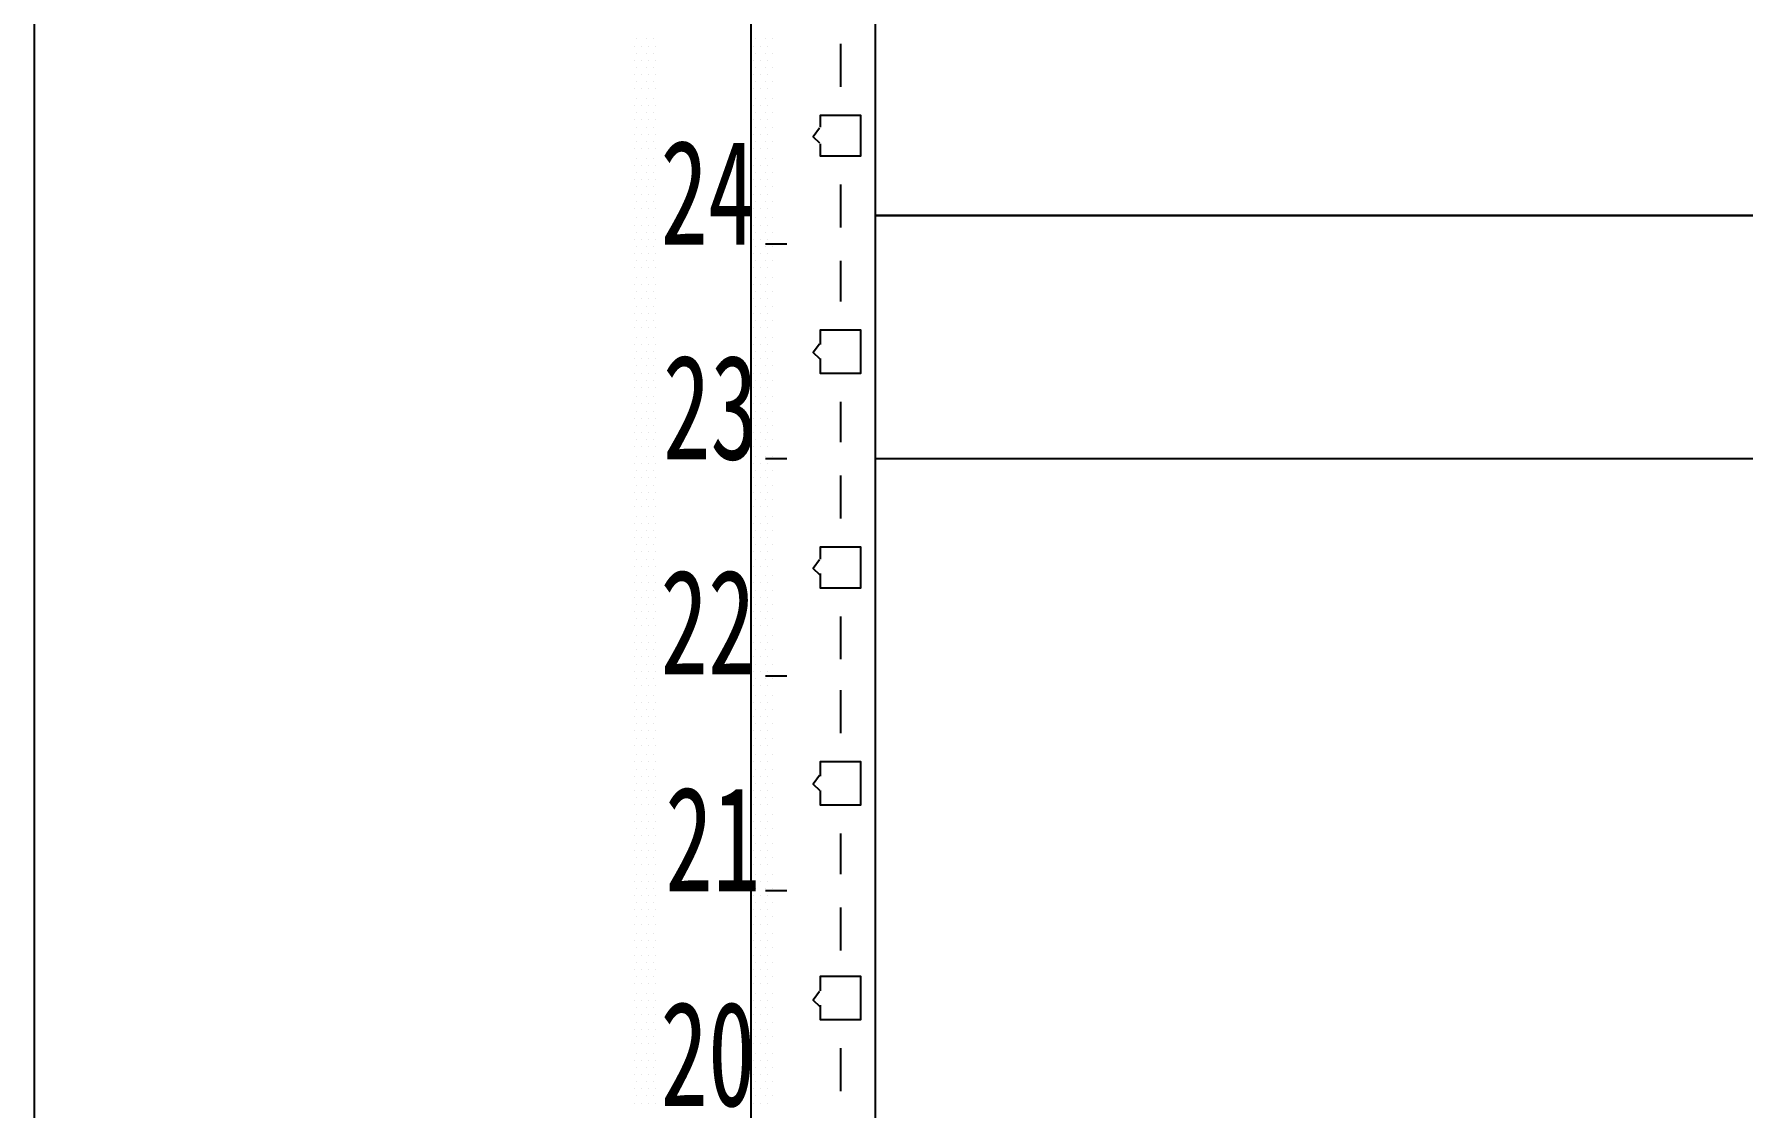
# Model space of a CAD drawing. Header units: metres. Extents: x 17 to 1264, y 17 to 859.
# Drawn here: x 87.8 to 190.9, y 391 to 455.8 of the extents above; entities that cross this region are included whole.
import ezdxf

# ---------------------------------------------------------------- set-up
doc = ezdxf.new("R2010")
doc.units = ezdxf.units.M
for name, color, linetype in [('LINES', 7, 'Continuous'), ('POLYLINES', 4, 'Continuous'), ('RECTS', 7, 'Continuous'), ('TEXTS', 3, 'Continuous')]:
    doc.layers.add(name, color=color, linetype=linetype)

msp = doc.modelspace()

# ---------------------------------------------------------------- linework, layer by layer
at = {"layer": 'LINES'}
for p, q in [((87.76, 830.45), (87.76, 45.22)), ((123.98, 455.04), (123.98, 455.04)), ((124.12, 455.47), (124.12, 455.47)), ((124.41, 455.04), (124.41, 455.04)), ((124.7, 455.47), (124.7, 455.47)), ((124.84, 455.04), (124.84, 455.04)), ((125.13, 455.47), (125.13, 455.47)), ((125.27, 455.04), (125.27, 455.04)), ((131.18, 455.04), (131.18, 455.04)), ((131.32, 455.47), (131.32, 455.47)), ((131.61, 455.04), (131.61, 455.04)), ((131.9, 455.47), (131.9, 455.47)), ((132.04, 455.04), (132.04, 455.04)), ((132.33, 455.47), (132.33, 455.47)), ((136.43, 455.18), (136.43, 452.59)), ((123.98, 454.18), (123.98, 454.18)), ((124.12, 454.61), (124.12, 454.61)), ((124.41, 454.18), (124.41, 454.18)), ((124.7, 454.61), (124.7, 454.61)), ((124.84, 454.18), (124.84, 454.18)), ((125.13, 454.61), (125.13, 454.61)), ((125.27, 454.18), (125.27, 454.18)), ((131.18, 454.18), (131.18, 454.18)), ((131.32, 454.61), (131.32, 454.61)), ((131.61, 454.18), (131.61, 454.18)), ((131.9, 454.61), (131.9, 454.61)), ((132.04, 454.18), (132.04, 454.18)), ((132.33, 454.61), (132.33, 454.61)), ((123.98, 453.31), (123.98, 453.31)), ((124.12, 453.74), (124.12, 453.74)), ((124.12, 452.88), (124.12, 452.88)), ((124.41, 453.31), (124.41, 453.31)), ((124.7, 453.74), (124.7, 453.74)), ((124.7, 452.88), (124.7, 452.88)), ((124.84, 453.31), (124.84, 453.31)), ((125.13, 453.74), (125.13, 453.74)), ((125.13, 452.88), (125.13, 452.88)), ((125.27, 453.31), (125.27, 453.31)), ((131.18, 453.31), (131.18, 453.31)), ((131.32, 453.74), (131.32, 453.74)), ((131.32, 452.88), (131.32, 452.88)), ((131.61, 453.31), (131.61, 453.31)), ((131.9, 453.74), (131.9, 453.74)), ((131.9, 452.88), (131.9, 452.88)), ((132.04, 453.31), (132.04, 453.31)), ((132.33, 453.74), (132.33, 453.74)), ((132.33, 452.88), (132.33, 452.88)), ((123.98, 452.45), (123.98, 452.45)), ((124.12, 451.87), (124.12, 451.87)), ((124.41, 452.45), (124.41, 452.45)), ((124.7, 451.87), (124.7, 451.87)), ((124.84, 452.45), (124.84, 452.45)), ((125.13, 451.87), (125.13, 451.87)), ((125.27, 452.45), (125.27, 452.45)), ((131.18, 452.45), (131.18, 452.45)), ((131.32, 451.87), (131.32, 451.87)), ((131.61, 452.45), (131.61, 452.45)), ((131.9, 451.87), (131.9, 451.87)), ((132.04, 452.45), (132.04, 452.45)), ((132.33, 451.87), (132.33, 451.87)), ((123.98, 451.44), (123.98, 451.44)), ((124.12, 451.01), (124.12, 451.01)), ((124.41, 451.44), (124.41, 451.44)), ((124.7, 451.01), (124.7, 451.01)), ((124.84, 451.44), (124.84, 451.44)), ((125.13, 451.01), (125.13, 451.01)), ((125.27, 451.44), (125.27, 451.44)), ((131.18, 451.44), (131.18, 451.44)), ((131.32, 451.01), (131.32, 451.01)), ((131.61, 451.44), (131.61, 451.44)), ((131.9, 451.01), (131.9, 451.01)), ((132.04, 451.44), (132.04, 451.44)), ((132.33, 451.01), (132.33, 451.01)), ((123.98, 450.58), (123.98, 450.58)), ((123.98, 449.71), (123.98, 449.71)), ((124.12, 450.14), (124.12, 450.14)), ((124.41, 450.58), (124.41, 450.58)), ((124.41, 449.71), (124.41, 449.71)), ((124.7, 450.14), (124.7, 450.14)), ((124.84, 450.58), (124.84, 450.58)), ((124.84, 449.71), (124.84, 449.71)), ((125.13, 450.14), (125.13, 450.14)), ((125.27, 450.58), (125.27, 450.58)), ((125.27, 449.71), (125.27, 449.71)), ((131.18, 450.58), (131.18, 450.58)), ((131.18, 449.71), (131.18, 449.71)), ((131.32, 450.14), (131.32, 450.14)), ((131.61, 450.58), (131.61, 450.58)), ((131.61, 449.71), (131.61, 449.71)), ((131.9, 450.14), (131.9, 450.14)), ((132.04, 450.58), (132.04, 450.58)), ((132.04, 449.71), (132.04, 449.71)), ((132.33, 450.14), (132.33, 450.14)), ((123.98, 448.85), (123.98, 448.85)), ((124.12, 449.28), (124.12, 449.28)), ((124.41, 448.85), (124.41, 448.85)), ((124.7, 449.28), (124.7, 449.28)), ((124.84, 448.85), (124.84, 448.85)), ((125.13, 449.28), (125.13, 449.28)), ((125.27, 448.85), (125.27, 448.85)), ((131.18, 448.85), (131.18, 448.85)), ((131.32, 449.28), (131.32, 449.28)), ((131.61, 448.85), (131.61, 448.85)), ((131.9, 449.28), (131.9, 449.28)), ((132.04, 448.85), (132.04, 448.85)), ((132.33, 449.28), (132.33, 449.28)), ((123.98, 447.84), (123.98, 447.84)), ((124.12, 448.27), (124.12, 448.27)), ((124.41, 447.84), (124.41, 447.84)), ((124.7, 448.27), (124.7, 448.27)), ((124.84, 447.84), (124.84, 447.84)), ((125.13, 448.27), (125.13, 448.27)), ((125.27, 447.84), (125.27, 447.84)), ((131.18, 447.84), (131.18, 447.84)), ((131.32, 448.27), (131.32, 448.27)), ((131.61, 447.84), (131.61, 447.84)), ((131.9, 448.27), (131.9, 448.27)), ((132.04, 447.84), (132.04, 447.84)), ((132.33, 448.27), (132.33, 448.27)), ((123.98, 446.98), (123.98, 446.98)), ((124.12, 447.41), (124.12, 447.41)), ((124.41, 446.98), (124.41, 446.98)), ((124.7, 447.41), (124.7, 447.41)), ((124.84, 446.98), (124.84, 446.98)), ((125.13, 447.41), (125.13, 447.41)), ((125.27, 446.98), (125.27, 446.98)), ((131.18, 446.98), (131.18, 446.98)), ((131.32, 447.41), (131.32, 447.41)), ((131.61, 446.98), (131.61, 446.98)), ((131.9, 447.41), (131.9, 447.41)), ((132.04, 446.98), (132.04, 446.98)), ((132.33, 447.41), (132.33, 447.41)), ((136.43, 446.69), (136.43, 444.1)), ((123.98, 446.11), (123.98, 446.11)), ((124.12, 446.54), (124.12, 446.54)), ((124.12, 445.68), (124.12, 445.68)), ((124.41, 446.11), (124.41, 446.11)), ((124.7, 446.54), (124.7, 446.54)), ((124.7, 445.68), (124.7, 445.68)), ((124.84, 446.11), (124.84, 446.11)), ((125.13, 446.54), (125.13, 446.54)), ((125.13, 445.68), (125.13, 445.68)), ((125.27, 446.11), (125.27, 446.11)), ((131.18, 446.11), (131.18, 446.11)), ((131.32, 446.54), (131.32, 446.54)), ((131.32, 445.68), (131.32, 445.68)), ((131.61, 446.11), (131.61, 446.11)), ((131.9, 446.54), (131.9, 446.54)), ((131.9, 445.68), (131.9, 445.68)), ((132.04, 446.11), (132.04, 446.11)), ((132.33, 446.54), (132.33, 446.54)), ((132.33, 445.68), (132.33, 445.68)), ((123.98, 445.25), (123.98, 445.25)), ((124.12, 444.67), (124.12, 444.67)), ((124.41, 445.25), (124.41, 445.25)), ((124.7, 444.67), (124.7, 444.67)), ((124.84, 445.25), (124.84, 445.25)), ((125.13, 444.67), (125.13, 444.67)), ((125.27, 445.25), (125.27, 445.25)), ((131.18, 445.25), (131.18, 445.25)), ((131.32, 444.67), (131.32, 444.67)), ((131.61, 445.25), (131.61, 445.25)), ((131.9, 444.67), (131.9, 444.67)), ((132.04, 445.25), (132.04, 445.25)), ((132.33, 444.67), (132.33, 444.67)), ((123.98, 444.24), (123.98, 444.24)), ((124.12, 443.81), (124.12, 443.81)), ((124.41, 444.24), (124.41, 444.24)), ((124.7, 443.81), (124.7, 443.81)), ((124.84, 444.24), (124.84, 444.24)), ((125.13, 443.81), (125.13, 443.81)), ((125.27, 444.24), (125.27, 444.24)), ((131.18, 444.24), (131.18, 444.24)), ((131.32, 443.81), (131.32, 443.81)), ((131.61, 444.24), (131.61, 444.24)), ((131.9, 443.81), (131.9, 443.81)), ((132.04, 444.24), (132.04, 444.24)), ((132.33, 443.81), (132.33, 443.81)), ((123.98, 443.38), (123.98, 443.38)), ((123.98, 442.51), (123.98, 442.51)), ((124.12, 442.94), (124.12, 442.94)), ((124.41, 443.38), (124.41, 443.38)), ((124.41, 442.51), (124.41, 442.51)), ((124.7, 442.94), (124.7, 442.94)), ((124.84, 443.38), (124.84, 443.38)), ((124.84, 442.51), (124.84, 442.51)), ((125.13, 442.94), (125.13, 442.94)), ((125.27, 443.38), (125.27, 443.38)), ((125.27, 442.51), (125.27, 442.51)), ((131.18, 443.38), (131.18, 443.38)), ((131.18, 442.51), (131.18, 442.51)), ((131.32, 442.94), (131.32, 442.94)), ((131.61, 443.38), (131.61, 443.38)), ((131.61, 442.51), (131.61, 442.51)), ((133.19, 443.09), (131.9, 443.09)), ((131.9, 442.94), (131.9, 442.94)), ((132.04, 443.38), (132.04, 443.38)), ((132.04, 442.51), (132.04, 442.51)), ((132.33, 442.94), (132.33, 442.94)), ((123.98, 441.65), (123.98, 441.65)), ((124.12, 442.08), (124.12, 442.08)), ((124.41, 441.65), (124.41, 441.65)), ((124.7, 442.08), (124.7, 442.08)), ((124.84, 441.65), (124.84, 441.65)), ((125.13, 442.08), (125.13, 442.08)), ((125.27, 441.65), (125.27, 441.65)), ((131.18, 441.65), (131.18, 441.65)), ((131.32, 442.08), (131.32, 442.08)), ((131.61, 441.65), (131.61, 441.65)), ((131.9, 442.08), (131.9, 442.08)), ((132.04, 441.65), (132.04, 441.65)), ((132.33, 442.08), (132.33, 442.08)), ((136.43, 442.08), (136.43, 439.63)), ((123.98, 440.64), (123.98, 440.64)), ((124.12, 441.07), (124.12, 441.07)), ((124.41, 440.64), (124.41, 440.64)), ((124.7, 441.07), (124.7, 441.07)), ((124.84, 440.64), (124.84, 440.64)), ((125.13, 441.07), (125.13, 441.07)), ((125.27, 440.64), (125.27, 440.64)), ((131.18, 440.64), (131.18, 440.64)), ((131.32, 441.07), (131.32, 441.07)), ((131.61, 440.64), (131.61, 440.64)), ((131.9, 441.07), (131.9, 441.07)), ((132.04, 440.64), (132.04, 440.64)), ((132.33, 441.07), (132.33, 441.07)), ((123.98, 439.78), (123.98, 439.78)), ((124.12, 440.21), (124.12, 440.21)), ((124.41, 439.78), (124.41, 439.78)), ((124.7, 440.21), (124.7, 440.21)), ((124.84, 439.78), (124.84, 439.78)), ((125.13, 440.21), (125.13, 440.21)), ((125.27, 439.78), (125.27, 439.78)), ((131.18, 439.78), (131.18, 439.78)), ((131.32, 440.21), (131.32, 440.21)), ((131.61, 439.78), (131.61, 439.78)), ((131.9, 440.21), (131.9, 440.21)), ((132.04, 439.78), (132.04, 439.78)), ((132.33, 440.21), (132.33, 440.21)), ((123.98, 438.91), (123.98, 438.91)), ((124.12, 439.34), (124.12, 439.34)), ((124.12, 438.48), (124.12, 438.48)), ((124.41, 438.91), (124.41, 438.91)), ((124.7, 439.34), (124.7, 439.34)), ((124.7, 438.48), (124.7, 438.48)), ((124.84, 438.91), (124.84, 438.91)), ((125.13, 439.34), (125.13, 439.34)), ((125.13, 438.48), (125.13, 438.48)), ((125.27, 438.91), (125.27, 438.91)), ((131.18, 438.91), (131.18, 438.91)), ((131.32, 439.34), (131.32, 439.34)), ((131.32, 438.48), (131.32, 438.48)), ((131.61, 438.91), (131.61, 438.91)), ((131.9, 439.34), (131.9, 439.34)), ((131.9, 438.48), (131.9, 438.48)), ((132.04, 438.91), (132.04, 438.91)), ((132.33, 439.34), (132.33, 439.34)), ((132.33, 438.48), (132.33, 438.48)), ((123.98, 438.05), (123.98, 438.05)), ((124.12, 437.47), (124.12, 437.47)), ((124.41, 438.05), (124.41, 438.05)), ((124.7, 437.47), (124.7, 437.47)), ((124.84, 438.05), (124.84, 438.05)), ((125.13, 437.47), (125.13, 437.47)), ((125.27, 438.05), (125.27, 438.05)), ((131.18, 438.05), (131.18, 438.05)), ((131.32, 437.47), (131.32, 437.47)), ((131.61, 438.05), (131.61, 438.05)), ((131.9, 437.47), (131.9, 437.47)), ((132.04, 438.05), (132.04, 438.05)), ((132.33, 437.47), (132.33, 437.47)), ((123.98, 437.04), (123.98, 437.04)), ((124.12, 436.61), (124.12, 436.61)), ((124.41, 437.04), (124.41, 437.04)), ((124.7, 436.61), (124.7, 436.61)), ((124.84, 437.04), (124.84, 437.04)), ((125.13, 436.61), (125.13, 436.61)), ((125.27, 437.04), (125.27, 437.04)), ((131.18, 437.04), (131.18, 437.04)), ((131.32, 436.61), (131.32, 436.61)), ((131.61, 437.04), (131.61, 437.04)), ((131.9, 436.61), (131.9, 436.61)), ((132.04, 437.04), (132.04, 437.04)), ((132.33, 436.61), (132.33, 436.61)), ((123.98, 436.18), (123.98, 436.18)), ((123.98, 435.31), (123.98, 435.31)), ((124.12, 435.74), (124.12, 435.74)), ((124.41, 436.18), (124.41, 436.18)), ((124.41, 435.31), (124.41, 435.31)), ((124.7, 435.74), (124.7, 435.74)), ((124.84, 436.18), (124.84, 436.18)), ((124.84, 435.31), (124.84, 435.31)), ((125.13, 435.74), (125.13, 435.74)), ((125.27, 436.18), (125.27, 436.18)), ((125.27, 435.31), (125.27, 435.31)), ((131.18, 436.18), (131.18, 436.18)), ((131.18, 435.31), (131.18, 435.31)), ((131.32, 435.74), (131.32, 435.74)), ((131.61, 436.18), (131.61, 436.18)), ((131.61, 435.31), (131.61, 435.31)), ((131.9, 435.74), (131.9, 435.74)), ((132.04, 436.18), (132.04, 436.18)), ((132.04, 435.31), (132.04, 435.31)), ((132.33, 435.74), (132.33, 435.74)), ((123.98, 434.45), (123.98, 434.45)), ((124.12, 434.88), (124.12, 434.88)), ((124.41, 434.45), (124.41, 434.45)), ((124.7, 434.88), (124.7, 434.88)), ((124.84, 434.45), (124.84, 434.45)), ((125.13, 434.88), (125.13, 434.88)), ((125.27, 434.45), (125.27, 434.45)), ((131.18, 434.45), (131.18, 434.45)), ((131.32, 434.88), (131.32, 434.88)), ((131.61, 434.45), (131.61, 434.45)), ((131.9, 434.88), (131.9, 434.88)), ((132.04, 434.45), (132.04, 434.45)), ((132.33, 434.88), (132.33, 434.88)), ((123.98, 433.44), (123.98, 433.44)), ((124.12, 433.87), (124.12, 433.87)), ((124.41, 433.44), (124.41, 433.44)), ((124.7, 433.87), (124.7, 433.87)), ((124.84, 433.44), (124.84, 433.44)), ((125.13, 433.87), (125.13, 433.87)), ((125.27, 433.44), (125.27, 433.44)), ((131.18, 433.44), (131.18, 433.44)), ((131.32, 433.87), (131.32, 433.87)), ((131.61, 433.44), (131.61, 433.44)), ((131.9, 433.87), (131.9, 433.87)), ((132.04, 433.44), (132.04, 433.44)), ((132.33, 433.87), (132.33, 433.87)), ((136.43, 433.58), (136.43, 431.14)), ((123.98, 432.58), (123.98, 432.58)), ((124.12, 433.01), (124.12, 433.01)), ((124.41, 432.58), (124.41, 432.58)), ((124.7, 433.01), (124.7, 433.01)), ((124.84, 432.58), (124.84, 432.58)), ((125.13, 433.01), (125.13, 433.01)), ((125.27, 432.58), (125.27, 432.58)), ((131.18, 432.58), (131.18, 432.58)), ((131.32, 433.01), (131.32, 433.01)), ((131.61, 432.58), (131.61, 432.58)), ((131.9, 433.01), (131.9, 433.01)), ((132.04, 432.58), (132.04, 432.58)), ((132.33, 433.01), (132.33, 433.01)), ((123.98, 431.71), (123.98, 431.71)), ((124.12, 432.14), (124.12, 432.14)), ((124.12, 431.28), (124.12, 431.28)), ((124.41, 431.71), (124.41, 431.71)), ((124.7, 432.14), (124.7, 432.14)), ((124.7, 431.28), (124.7, 431.28)), ((124.84, 431.71), (124.84, 431.71)), ((125.13, 432.14), (125.13, 432.14)), ((125.13, 431.28), (125.13, 431.28)), ((125.27, 431.71), (125.27, 431.71)), ((131.18, 431.71), (131.18, 431.71)), ((131.32, 432.14), (131.32, 432.14)), ((131.32, 431.28), (131.32, 431.28)), ((131.61, 431.71), (131.61, 431.71)), ((131.9, 432.14), (131.9, 432.14)), ((131.9, 431.28), (131.9, 431.28)), ((132.04, 431.71), (132.04, 431.71)), ((132.33, 432.14), (132.33, 432.14)), ((132.33, 431.28), (132.33, 431.28)), ((123.98, 430.85), (123.98, 430.85)), ((124.12, 430.27), (124.12, 430.27)), ((124.41, 430.85), (124.41, 430.85)), ((124.7, 430.27), (124.7, 430.27)), ((124.84, 430.85), (124.84, 430.85)), ((125.13, 430.27), (125.13, 430.27)), ((125.27, 430.85), (125.27, 430.85)), ((131.18, 430.85), (131.18, 430.85)), ((131.32, 430.27), (131.32, 430.27)), ((131.61, 430.85), (131.61, 430.85)), ((131.9, 430.27), (131.9, 430.27)), ((133.19, 430.13), (131.9, 430.13)), ((132.04, 430.85), (132.04, 430.85)), ((132.33, 430.27), (132.33, 430.27)), ((123.98, 429.84), (123.98, 429.84)), ((124.12, 429.41), (124.12, 429.41)), ((124.41, 429.84), (124.41, 429.84)), ((124.7, 429.41), (124.7, 429.41)), ((124.84, 429.84), (124.84, 429.84)), ((125.13, 429.41), (125.13, 429.41)), ((125.27, 429.84), (125.27, 429.84)), ((131.18, 429.84), (131.18, 429.84)), ((131.32, 429.41), (131.32, 429.41)), ((131.61, 429.84), (131.61, 429.84)), ((131.9, 429.41), (131.9, 429.41)), ((132.04, 429.84), (132.04, 429.84)), ((132.33, 429.41), (132.33, 429.41)), ((136.43, 429.12), (136.43, 426.53)), ((123.98, 428.98), (123.98, 428.98)), ((123.98, 428.11), (123.98, 428.11)), ((124.12, 428.54), (124.12, 428.54)), ((124.41, 428.98), (124.41, 428.98)), ((124.41, 428.11), (124.41, 428.11)), ((124.7, 428.54), (124.7, 428.54)), ((124.84, 428.98), (124.84, 428.98)), ((124.84, 428.11), (124.84, 428.11)), ((125.13, 428.54), (125.13, 428.54)), ((125.27, 428.98), (125.27, 428.98)), ((125.27, 428.11), (125.27, 428.11)), ((131.18, 428.98), (131.18, 428.98)), ((131.18, 428.11), (131.18, 428.11)), ((131.32, 428.54), (131.32, 428.54)), ((131.61, 428.98), (131.61, 428.98)), ((131.61, 428.11), (131.61, 428.11)), ((131.9, 428.54), (131.9, 428.54)), ((132.04, 428.98), (132.04, 428.98)), ((132.04, 428.11), (132.04, 428.11)), ((132.33, 428.54), (132.33, 428.54)), ((123.98, 427.25), (123.98, 427.25)), ((124.12, 427.68), (124.12, 427.68)), ((124.41, 427.25), (124.41, 427.25)), ((124.7, 427.68), (124.7, 427.68)), ((124.84, 427.25), (124.84, 427.25)), ((125.13, 427.68), (125.13, 427.68)), ((125.27, 427.25), (125.27, 427.25)), ((131.18, 427.25), (131.18, 427.25)), ((131.32, 427.68), (131.32, 427.68)), ((131.61, 427.25), (131.61, 427.25)), ((131.9, 427.68), (131.9, 427.68)), ((132.04, 427.25), (132.04, 427.25)), ((132.33, 427.68), (132.33, 427.68)), ((123.98, 426.24), (123.98, 426.24)), ((124.12, 426.67), (124.12, 426.67)), ((124.41, 426.24), (124.41, 426.24)), ((124.7, 426.67), (124.7, 426.67)), ((124.84, 426.24), (124.84, 426.24)), ((125.13, 426.67), (125.13, 426.67)), ((125.27, 426.24), (125.27, 426.24)), ((131.18, 426.24), (131.18, 426.24)), ((131.32, 426.67), (131.32, 426.67)), ((131.61, 426.24), (131.61, 426.24)), ((131.9, 426.67), (131.9, 426.67)), ((132.04, 426.24), (132.04, 426.24)), ((132.33, 426.67), (132.33, 426.67)), ((123.98, 425.38), (123.98, 425.38)), ((124.12, 425.81), (124.12, 425.81)), ((124.12, 424.94), (124.12, 424.94)), ((124.41, 425.38), (124.41, 425.38)), ((124.7, 425.81), (124.7, 425.81)), ((124.7, 424.94), (124.7, 424.94)), ((124.84, 425.38), (124.84, 425.38)), ((125.13, 425.81), (125.13, 425.81)), ((125.13, 424.94), (125.13, 424.94)), ((125.27, 425.38), (125.27, 425.38)), ((131.18, 425.38), (131.18, 425.38)), ((131.32, 425.81), (131.32, 425.81)), ((131.32, 424.94), (131.32, 424.94)), ((131.61, 425.38), (131.61, 425.38)), ((131.9, 425.81), (131.9, 425.81)), ((131.9, 424.94), (131.9, 424.94)), ((132.04, 425.38), (132.04, 425.38)), ((132.33, 425.81), (132.33, 425.81)), ((132.33, 424.94), (132.33, 424.94)), ((123.98, 424.51), (123.98, 424.51)), ((124.12, 424.08), (124.12, 424.08)), ((124.41, 424.51), (124.41, 424.51)), ((124.7, 424.08), (124.7, 424.08)), ((124.84, 424.51), (124.84, 424.51)), ((125.13, 424.08), (125.13, 424.08)), ((125.27, 424.51), (125.27, 424.51)), ((131.18, 424.51), (131.18, 424.51)), ((131.32, 424.08), (131.32, 424.08)), ((131.61, 424.51), (131.61, 424.51)), ((131.9, 424.08), (131.9, 424.08)), ((132.04, 424.51), (132.04, 424.51)), ((132.33, 424.08), (132.33, 424.08)), ((123.98, 423.65), (123.98, 423.65)), ((124.12, 423.07), (124.12, 423.07)), ((124.41, 423.65), (124.41, 423.65)), ((124.7, 423.07), (124.7, 423.07)), ((124.84, 423.65), (124.84, 423.65)), ((125.13, 423.07), (125.13, 423.07)), ((125.27, 423.65), (125.27, 423.65)), ((131.18, 423.65), (131.18, 423.65)), ((131.32, 423.07), (131.32, 423.07)), ((131.61, 423.65), (131.61, 423.65)), ((131.9, 423.07), (131.9, 423.07)), ((132.04, 423.65), (132.04, 423.65)), ((132.33, 423.07), (132.33, 423.07)), ((123.98, 422.64), (123.98, 422.64)), ((124.12, 422.21), (124.12, 422.21)), ((124.41, 422.64), (124.41, 422.64)), ((124.7, 422.21), (124.7, 422.21)), ((124.84, 422.64), (124.84, 422.64)), ((125.13, 422.21), (125.13, 422.21)), ((125.27, 422.64), (125.27, 422.64)), ((131.18, 422.64), (131.18, 422.64)), ((131.32, 422.21), (131.32, 422.21)), ((131.61, 422.64), (131.61, 422.64)), ((131.9, 422.21), (131.9, 422.21)), ((132.04, 422.64), (132.04, 422.64)), ((132.33, 422.21), (132.33, 422.21)), ((123.98, 421.78), (123.98, 421.78)), ((123.98, 420.91), (123.98, 420.91)), ((124.12, 421.34), (124.12, 421.34)), ((124.41, 421.78), (124.41, 421.78)), ((124.41, 420.91), (124.41, 420.91)), ((124.7, 421.34), (124.7, 421.34)), ((124.84, 421.78), (124.84, 421.78)), ((124.84, 420.91), (124.84, 420.91)), ((125.13, 421.34), (125.13, 421.34)), ((125.27, 421.78), (125.27, 421.78)), ((125.27, 420.91), (125.27, 420.91)), ((131.18, 421.78), (131.18, 421.78)), ((131.18, 420.91), (131.18, 420.91)), ((131.32, 421.34), (131.32, 421.34)), ((131.61, 421.78), (131.61, 421.78)), ((131.61, 420.91), (131.61, 420.91)), ((131.9, 421.34), (131.9, 421.34)), ((132.04, 421.78), (132.04, 421.78)), ((132.04, 420.91), (132.04, 420.91)), ((132.33, 421.34), (132.33, 421.34)), ((123.98, 420.05), (123.98, 420.05)), ((124.12, 420.48), (124.12, 420.48)), ((124.41, 420.05), (124.41, 420.05)), ((124.7, 420.48), (124.7, 420.48)), ((124.84, 420.05), (124.84, 420.05)), ((125.13, 420.48), (125.13, 420.48)), ((125.27, 420.05), (125.27, 420.05)), ((131.18, 420.05), (131.18, 420.05)), ((131.32, 420.48), (131.32, 420.48)), ((131.61, 420.05), (131.61, 420.05)), ((131.9, 420.48), (131.9, 420.48)), ((132.04, 420.05), (132.04, 420.05)), ((132.33, 420.48), (132.33, 420.48)), ((136.43, 420.62), (136.43, 418.03)), ((123.98, 419.04), (123.98, 419.04)), ((124.12, 419.47), (124.12, 419.47)), ((124.41, 419.04), (124.41, 419.04)), ((124.7, 419.47), (124.7, 419.47)), ((124.84, 419.04), (124.84, 419.04)), ((125.13, 419.47), (125.13, 419.47)), ((125.27, 419.04), (125.27, 419.04)), ((131.18, 419.04), (131.18, 419.04)), ((131.32, 419.47), (131.32, 419.47)), ((131.61, 419.04), (131.61, 419.04)), ((131.9, 419.47), (131.9, 419.47)), ((132.04, 419.04), (132.04, 419.04)), ((132.33, 419.47), (132.33, 419.47)), ((123.98, 418.18), (123.98, 418.18)), ((124.12, 418.61), (124.12, 418.61)), ((124.12, 417.74), (124.12, 417.74)), ((124.41, 418.18), (124.41, 418.18)), ((124.7, 418.61), (124.7, 418.61)), ((124.7, 417.74), (124.7, 417.74)), ((124.84, 418.18), (124.84, 418.18)), ((125.13, 418.61), (125.13, 418.61)), ((125.13, 417.74), (125.13, 417.74)), ((125.27, 418.18), (125.27, 418.18)), ((131.18, 418.18), (131.18, 418.18)), ((131.32, 418.61), (131.32, 418.61)), ((131.32, 417.74), (131.32, 417.74)), ((131.61, 418.18), (131.61, 418.18)), ((131.9, 418.61), (131.9, 418.61)), ((131.9, 417.74), (131.9, 417.74)), ((132.04, 418.18), (132.04, 418.18)), ((132.33, 418.61), (132.33, 418.61)), ((132.33, 417.74), (132.33, 417.74)), ((123.98, 417.31), (123.98, 417.31)), ((124.12, 416.88), (124.12, 416.88)), ((124.41, 417.31), (124.41, 417.31)), ((124.7, 416.88), (124.7, 416.88)), ((124.84, 417.31), (124.84, 417.31)), ((125.13, 416.88), (125.13, 416.88)), ((125.27, 417.31), (125.27, 417.31)), ((131.18, 417.31), (131.18, 417.31)), ((131.32, 416.88), (131.32, 416.88)), ((131.61, 417.31), (131.61, 417.31)), ((133.19, 417.02), (131.9, 417.02)), ((131.9, 416.88), (131.9, 416.88)), ((132.04, 417.31), (132.04, 417.31)), ((132.33, 416.88), (132.33, 416.88)), ((123.98, 416.45), (123.98, 416.45)), ((124.12, 415.87), (124.12, 415.87)), ((124.41, 416.45), (124.41, 416.45)), ((124.7, 415.87), (124.7, 415.87)), ((124.84, 416.45), (124.84, 416.45)), ((125.13, 415.87), (125.13, 415.87)), ((125.27, 416.45), (125.27, 416.45)), ((131.18, 416.45), (131.18, 416.45)), ((131.32, 415.87), (131.32, 415.87)), ((131.61, 416.45), (131.61, 416.45)), ((131.9, 415.87), (131.9, 415.87)), ((132.04, 416.45), (132.04, 416.45)), ((132.33, 415.87), (132.33, 415.87)), ((136.43, 416.16), (136.43, 413.57)), ((123.98, 415.44), (123.98, 415.44)), ((124.12, 415.01), (124.12, 415.01)), ((124.41, 415.44), (124.41, 415.44)), ((124.7, 415.01), (124.7, 415.01)), ((124.84, 415.44), (124.84, 415.44)), ((125.13, 415.01), (125.13, 415.01)), ((125.27, 415.44), (125.27, 415.44)), ((131.18, 415.44), (131.18, 415.44)), ((131.32, 415.01), (131.32, 415.01)), ((131.61, 415.44), (131.61, 415.44)), ((131.9, 415.01), (131.9, 415.01)), ((132.04, 415.44), (132.04, 415.44)), ((132.33, 415.01), (132.33, 415.01)), ((123.98, 414.58), (123.98, 414.58)), ((123.98, 413.71), (123.98, 413.71)), ((124.12, 414.14), (124.12, 414.14)), ((124.41, 414.58), (124.41, 414.58)), ((124.41, 413.71), (124.41, 413.71)), ((124.7, 414.14), (124.7, 414.14)), ((124.84, 414.58), (124.84, 414.58)), ((124.84, 413.71), (124.84, 413.71)), ((125.13, 414.14), (125.13, 414.14)), ((125.27, 414.58), (125.27, 414.58)), ((125.27, 413.71), (125.27, 413.71)), ((131.18, 414.58), (131.18, 414.58)), ((131.18, 413.71), (131.18, 413.71)), ((131.32, 414.14), (131.32, 414.14)), ((131.61, 414.58), (131.61, 414.58)), ((131.61, 413.71), (131.61, 413.71)), ((131.9, 414.14), (131.9, 414.14)), ((132.04, 414.58), (132.04, 414.58)), ((132.04, 413.71), (132.04, 413.71)), ((132.33, 414.14), (132.33, 414.14)), ((123.98, 412.85), (123.98, 412.85)), ((124.12, 413.28), (124.12, 413.28)), ((124.41, 412.85), (124.41, 412.85)), ((124.7, 413.28), (124.7, 413.28)), ((124.84, 412.85), (124.84, 412.85)), ((125.13, 413.28), (125.13, 413.28)), ((125.27, 412.85), (125.27, 412.85)), ((131.18, 412.85), (131.18, 412.85)), ((131.32, 413.28), (131.32, 413.28)), ((131.61, 412.85), (131.61, 412.85)), ((131.9, 413.28), (131.9, 413.28)), ((132.04, 412.85), (132.04, 412.85)), ((132.33, 413.28), (132.33, 413.28)), ((123.98, 411.84), (123.98, 411.84)), ((124.12, 412.27), (124.12, 412.27)), ((124.41, 411.84), (124.41, 411.84)), ((124.7, 412.27), (124.7, 412.27)), ((124.84, 411.84), (124.84, 411.84)), ((125.13, 412.27), (125.13, 412.27)), ((125.27, 411.84), (125.27, 411.84)), ((131.18, 411.84), (131.18, 411.84)), ((131.32, 412.27), (131.32, 412.27)), ((131.61, 411.84), (131.61, 411.84)), ((131.9, 412.27), (131.9, 412.27)), ((132.04, 411.84), (132.04, 411.84)), ((132.33, 412.27), (132.33, 412.27)), ((123.98, 410.98), (123.98, 410.98)), ((124.12, 411.41), (124.12, 411.41)), ((124.12, 410.54), (124.12, 410.54)), ((124.41, 410.98), (124.41, 410.98)), ((124.7, 411.41), (124.7, 411.41)), ((124.7, 410.54), (124.7, 410.54)), ((124.84, 410.98), (124.84, 410.98)), ((125.13, 411.41), (125.13, 411.41)), ((125.13, 410.54), (125.13, 410.54)), ((125.27, 410.98), (125.27, 410.98)), ((131.18, 410.98), (131.18, 410.98)), ((131.32, 411.41), (131.32, 411.41)), ((131.32, 410.54), (131.32, 410.54)), ((131.61, 410.98), (131.61, 410.98)), ((131.9, 411.41), (131.9, 411.41)), ((131.9, 410.54), (131.9, 410.54)), ((132.04, 410.98), (132.04, 410.98)), ((132.33, 411.41), (132.33, 411.41)), ((132.33, 410.54), (132.33, 410.54)), ((123.98, 410.11), (123.98, 410.11)), ((124.12, 409.68), (124.12, 409.68)), ((124.41, 410.11), (124.41, 410.11)), ((124.7, 409.68), (124.7, 409.68)), ((124.84, 410.11), (124.84, 410.11)), ((125.13, 409.68), (125.13, 409.68)), ((125.27, 410.11), (125.27, 410.11)), ((131.18, 410.11), (131.18, 410.11)), ((131.32, 409.68), (131.32, 409.68)), ((131.61, 410.11), (131.61, 410.11)), ((131.9, 409.68), (131.9, 409.68)), ((132.04, 410.11), (132.04, 410.11)), ((132.33, 409.68), (132.33, 409.68)), ((123.98, 409.25), (123.98, 409.25)), ((124.12, 408.67), (124.12, 408.67)), ((124.41, 409.25), (124.41, 409.25)), ((124.7, 408.67), (124.7, 408.67)), ((124.84, 409.25), (124.84, 409.25)), ((125.13, 408.67), (125.13, 408.67)), ((125.27, 409.25), (125.27, 409.25)), ((131.18, 409.25), (131.18, 409.25)), ((131.32, 408.67), (131.32, 408.67)), ((131.61, 409.25), (131.61, 409.25)), ((131.9, 408.67), (131.9, 408.67)), ((132.04, 409.25), (132.04, 409.25)), ((132.33, 408.67), (132.33, 408.67)), ((123.98, 408.24), (123.98, 408.24)), ((124.12, 407.81), (124.12, 407.81)), ((124.41, 408.24), (124.41, 408.24)), ((124.7, 407.81), (124.7, 407.81)), ((124.84, 408.24), (124.84, 408.24)), ((125.13, 407.81), (125.13, 407.81)), ((125.27, 408.24), (125.27, 408.24)), ((131.18, 408.24), (131.18, 408.24)), ((131.32, 407.81), (131.32, 407.81)), ((131.61, 408.24), (131.61, 408.24)), ((131.9, 407.81), (131.9, 407.81)), ((132.04, 408.24), (132.04, 408.24)), ((132.33, 407.81), (132.33, 407.81)), ((136.43, 407.52), (136.43, 405.07)), ((123.98, 407.38), (123.98, 407.38)), ((123.98, 406.51), (123.98, 406.51)), ((124.12, 406.94), (124.12, 406.94)), ((124.41, 407.38), (124.41, 407.38)), ((124.41, 406.51), (124.41, 406.51)), ((124.7, 406.94), (124.7, 406.94)), ((124.84, 407.38), (124.84, 407.38)), ((124.84, 406.51), (124.84, 406.51)), ((125.13, 406.94), (125.13, 406.94)), ((125.27, 407.38), (125.27, 407.38)), ((125.27, 406.51), (125.27, 406.51)), ((131.18, 407.38), (131.18, 407.38)), ((131.18, 406.51), (131.18, 406.51)), ((131.32, 406.94), (131.32, 406.94)), ((131.61, 407.38), (131.61, 407.38)), ((131.61, 406.51), (131.61, 406.51)), ((131.9, 406.94), (131.9, 406.94)), ((132.04, 407.38), (132.04, 407.38)), ((132.04, 406.51), (132.04, 406.51)), ((132.33, 406.94), (132.33, 406.94)), ((123.98, 405.65), (123.98, 405.65)), ((124.12, 406.08), (124.12, 406.08)), ((124.41, 405.65), (124.41, 405.65)), ((124.7, 406.08), (124.7, 406.08)), ((124.84, 405.65), (124.84, 405.65)), ((125.13, 406.08), (125.13, 406.08)), ((125.27, 405.65), (125.27, 405.65)), ((131.18, 405.65), (131.18, 405.65)), ((131.32, 406.08), (131.32, 406.08)), ((131.61, 405.65), (131.61, 405.65)), ((131.9, 406.08), (131.9, 406.08)), ((132.04, 405.65), (132.04, 405.65)), ((132.33, 406.08), (132.33, 406.08)), ((123.98, 404.64), (123.98, 404.64)), ((124.12, 405.07), (124.12, 405.07)), ((124.41, 404.64), (124.41, 404.64)), ((124.7, 405.07), (124.7, 405.07)), ((124.84, 404.64), (124.84, 404.64)), ((125.13, 405.07), (125.13, 405.07)), ((125.27, 404.64), (125.27, 404.64)), ((131.18, 404.64), (131.18, 404.64)), ((131.32, 405.07), (131.32, 405.07)), ((131.61, 404.64), (131.61, 404.64)), ((131.9, 405.07), (131.9, 405.07)), ((132.04, 404.64), (132.04, 404.64)), ((132.33, 405.07), (132.33, 405.07)), ((123.98, 403.78), (123.98, 403.78)), ((124.12, 404.21), (124.12, 404.21)), ((124.12, 403.34), (124.12, 403.34)), ((124.41, 403.78), (124.41, 403.78)), ((124.7, 404.21), (124.7, 404.21)), ((124.7, 403.34), (124.7, 403.34)), ((124.84, 403.78), (124.84, 403.78)), ((125.13, 404.21), (125.13, 404.21)), ((125.13, 403.34), (125.13, 403.34)), ((125.27, 403.78), (125.27, 403.78)), ((131.18, 403.78), (131.18, 403.78)), ((131.32, 404.21), (131.32, 404.21)), ((131.32, 403.34), (131.32, 403.34)), ((131.61, 403.78), (131.61, 403.78)), ((131.9, 404.21), (131.9, 404.21)), ((133.19, 404.06), (131.9, 404.06)), ((131.9, 403.34), (131.9, 403.34)), ((132.04, 403.78), (132.04, 403.78)), ((132.33, 404.21), (132.33, 404.21)), ((132.33, 403.34), (132.33, 403.34)), ((123.98, 402.91), (123.98, 402.91)), ((124.12, 402.48), (124.12, 402.48)), ((124.41, 402.91), (124.41, 402.91)), ((124.7, 402.48), (124.7, 402.48)), ((124.84, 402.91), (124.84, 402.91)), ((125.13, 402.48), (125.13, 402.48)), ((125.27, 402.91), (125.27, 402.91)), ((131.18, 402.91), (131.18, 402.91)), ((131.32, 402.48), (131.32, 402.48)), ((131.61, 402.91), (131.61, 402.91)), ((131.9, 402.48), (131.9, 402.48)), ((132.04, 402.91), (132.04, 402.91)), ((132.33, 402.48), (132.33, 402.48)), ((136.43, 403.06), (136.43, 400.46)), ((123.98, 402.05), (123.98, 402.05)), ((124.12, 401.47), (124.12, 401.47)), ((124.41, 402.05), (124.41, 402.05)), ((124.7, 401.47), (124.7, 401.47)), ((124.84, 402.05), (124.84, 402.05)), ((125.13, 401.47), (125.13, 401.47)), ((125.27, 402.05), (125.27, 402.05)), ((131.18, 402.05), (131.18, 402.05)), ((131.32, 401.47), (131.32, 401.47)), ((131.61, 402.05), (131.61, 402.05)), ((131.9, 401.47), (131.9, 401.47)), ((132.04, 402.05), (132.04, 402.05)), ((132.33, 401.47), (132.33, 401.47)), ((123.98, 401.04), (123.98, 401.04)), ((124.12, 400.61), (124.12, 400.61)), ((124.41, 401.04), (124.41, 401.04)), ((124.7, 400.61), (124.7, 400.61)), ((124.84, 401.04), (124.84, 401.04)), ((125.13, 400.61), (125.13, 400.61)), ((125.27, 401.04), (125.27, 401.04)), ((131.18, 401.04), (131.18, 401.04)), ((131.32, 400.61), (131.32, 400.61)), ((131.61, 401.04), (131.61, 401.04)), ((131.9, 400.61), (131.9, 400.61)), ((132.04, 401.04), (132.04, 401.04)), ((132.33, 400.61), (132.33, 400.61)), ((123.98, 400.18), (123.98, 400.18)), ((123.98, 399.31), (123.98, 399.31)), ((124.12, 399.74), (124.12, 399.74)), ((124.41, 400.18), (124.41, 400.18)), ((124.41, 399.31), (124.41, 399.31)), ((124.7, 399.74), (124.7, 399.74)), ((124.84, 400.18), (124.84, 400.18)), ((124.84, 399.31), (124.84, 399.31)), ((125.13, 399.74), (125.13, 399.74)), ((125.27, 400.18), (125.27, 400.18)), ((125.27, 399.31), (125.27, 399.31)), ((131.18, 400.18), (131.18, 400.18)), ((131.18, 399.31), (131.18, 399.31)), ((131.32, 399.74), (131.32, 399.74)), ((131.61, 400.18), (131.61, 400.18)), ((131.61, 399.31), (131.61, 399.31)), ((131.9, 399.74), (131.9, 399.74)), ((132.04, 400.18), (132.04, 400.18)), ((132.04, 399.31), (132.04, 399.31)), ((132.33, 399.74), (132.33, 399.74)), ((123.98, 398.45), (123.98, 398.45)), ((124.12, 398.88), (124.12, 398.88)), ((124.41, 398.45), (124.41, 398.45)), ((124.7, 398.88), (124.7, 398.88)), ((124.84, 398.45), (124.84, 398.45)), ((125.13, 398.88), (125.13, 398.88)), ((125.27, 398.45), (125.27, 398.45)), ((131.18, 398.45), (131.18, 398.45)), ((131.32, 398.88), (131.32, 398.88)), ((131.61, 398.45), (131.61, 398.45)), ((131.9, 398.88), (131.9, 398.88)), ((132.04, 398.45), (132.04, 398.45)), ((132.33, 398.88), (132.33, 398.88)), ((123.98, 397.44), (123.98, 397.44)), ((124.12, 397.87), (124.12, 397.87)), ((124.41, 397.44), (124.41, 397.44)), ((124.7, 397.87), (124.7, 397.87)), ((124.84, 397.44), (124.84, 397.44)), ((125.13, 397.87), (125.13, 397.87)), ((125.27, 397.44), (125.27, 397.44)), ((131.18, 397.44), (131.18, 397.44)), ((131.32, 397.87), (131.32, 397.87)), ((131.61, 397.44), (131.61, 397.44)), ((131.9, 397.87), (131.9, 397.87)), ((132.04, 397.44), (132.04, 397.44)), ((132.33, 397.87), (132.33, 397.87)), ((123.98, 396.58), (123.98, 396.58)), ((124.12, 397.01), (124.12, 397.01)), ((124.12, 396.14), (124.12, 396.14)), ((124.41, 396.58), (124.41, 396.58)), ((124.7, 397.01), (124.7, 397.01)), ((124.7, 396.14), (124.7, 396.14)), ((124.84, 396.58), (124.84, 396.58)), ((125.13, 397.01), (125.13, 397.01)), ((125.13, 396.14), (125.13, 396.14)), ((125.27, 396.58), (125.27, 396.58)), ((131.18, 396.58), (131.18, 396.58)), ((131.32, 397.01), (131.32, 397.01)), ((131.32, 396.14), (131.32, 396.14)), ((131.61, 396.58), (131.61, 396.58)), ((131.9, 397.01), (131.9, 397.01)), ((131.9, 396.14), (131.9, 396.14)), ((132.04, 396.58), (132.04, 396.58)), ((132.33, 397.01), (132.33, 397.01)), ((132.33, 396.14), (132.33, 396.14)), ((123.98, 395.71), (123.98, 395.71)), ((124.12, 395.28), (124.12, 395.28)), ((124.41, 395.71), (124.41, 395.71)), ((124.7, 395.28), (124.7, 395.28)), ((124.84, 395.71), (124.84, 395.71)), ((125.13, 395.28), (125.13, 395.28)), ((125.27, 395.71), (125.27, 395.71)), ((131.18, 395.71), (131.18, 395.71)), ((131.32, 395.28), (131.32, 395.28)), ((131.61, 395.71), (131.61, 395.71)), ((131.9, 395.28), (131.9, 395.28)), ((132.04, 395.71), (132.04, 395.71)), ((132.33, 395.28), (132.33, 395.28)), ((123.98, 394.85), (123.98, 394.85)), ((124.12, 394.27), (124.12, 394.27)), ((124.41, 394.85), (124.41, 394.85)), ((124.7, 394.27), (124.7, 394.27)), ((124.84, 394.85), (124.84, 394.85)), ((125.13, 394.27), (125.13, 394.27)), ((125.27, 394.85), (125.27, 394.85)), ((131.18, 394.85), (131.18, 394.85)), ((131.32, 394.27), (131.32, 394.27)), ((131.61, 394.85), (131.61, 394.85)), ((131.9, 394.27), (131.9, 394.27)), ((132.04, 394.85), (132.04, 394.85)), ((132.33, 394.27), (132.33, 394.27)), ((136.43, 394.56), (136.43, 391.97)), ((123.98, 393.84), (123.98, 393.84)), ((123.98, 392.98), (123.98, 392.98)), ((124.12, 393.41), (124.12, 393.41)), ((124.41, 393.84), (124.41, 393.84)), ((124.41, 392.98), (124.41, 392.98)), ((124.7, 393.41), (124.7, 393.41)), ((124.84, 393.84), (124.84, 393.84)), ((124.84, 392.98), (124.84, 392.98)), ((125.13, 393.41), (125.13, 393.41)), ((125.27, 393.84), (125.27, 393.84)), ((125.27, 392.98), (125.27, 392.98)), ((131.18, 393.84), (131.18, 393.84)), ((131.18, 392.98), (131.18, 392.98)), ((131.32, 393.41), (131.32, 393.41)), ((131.61, 393.84), (131.61, 393.84)), ((131.61, 392.98), (131.61, 392.98)), ((131.9, 393.41), (131.9, 393.41)), ((132.04, 393.84), (132.04, 393.84)), ((132.04, 392.98), (132.04, 392.98)), ((132.33, 393.41), (132.33, 393.41)), ((123.98, 392.11), (123.98, 392.11)), ((124.12, 392.54), (124.12, 392.54)), ((124.41, 392.11), (124.41, 392.11)), ((124.7, 392.54), (124.7, 392.54)), ((124.84, 392.11), (124.84, 392.11)), ((125.13, 392.54), (125.13, 392.54)), ((125.27, 392.11), (125.27, 392.11)), ((131.18, 392.11), (131.18, 392.11)), ((131.32, 392.54), (131.32, 392.54)), ((131.61, 392.11), (131.61, 392.11)), ((131.9, 392.54), (131.9, 392.54)), ((132.04, 392.11), (132.04, 392.11)), ((132.33, 392.54), (132.33, 392.54)), ((123.98, 391.25), (123.98, 391.25)), ((124.12, 391.68), (124.12, 391.68)), ((124.41, 391.25), (124.41, 391.25)), ((124.7, 391.68), (124.7, 391.68)), ((124.84, 391.25), (124.84, 391.25)), ((125.13, 391.68), (125.13, 391.68)), ((125.27, 391.25), (125.27, 391.25)), ((131.18, 391.25), (131.18, 391.25)), ((131.32, 391.68), (131.32, 391.68)), ((131.61, 391.25), (131.61, 391.25)), ((131.9, 391.68), (131.9, 391.68)), ((132.04, 391.25), (132.04, 391.25)), ((132.33, 391.68), (132.33, 391.68))]:
    msp.add_line(p, q, dxfattribs=at)
at = {"layer": 'POLYLINES'}
for points in [[(138.52, 740.45), (138.52, 596.88), (138.52, 143.57)], [(131.03, 738.86), (131.03, 596.88), (131.03, 143.57)], [(135.21, 449.14), (135.21, 448.42), (137.66, 448.42), (137.66, 450.86), (135.21, 450.86), (135.21, 450.14)], [(135.16, 450.08), (134.79, 449.57), (135.16, 449.2)], [(135.21, 436.18), (135.21, 435.31), (137.66, 435.31), (137.66, 437.9), (135.21, 437.9), (135.21, 437.04)], [(135.16, 437.06), (134.79, 436.54), (135.16, 436.18)], [(135.16, 424.03), (134.79, 423.52), (135.16, 423.15)], [(135.21, 423.22), (135.21, 422.35), (137.66, 422.35), (137.66, 424.8), (135.21, 424.8), (135.21, 424.08)], [(135.21, 410.11), (135.21, 409.25), (137.66, 409.25), (137.66, 411.84), (135.21, 411.84), (135.21, 410.98)], [(135.16, 411.01), (134.79, 410.49), (135.16, 410.13)], [(135.21, 397.15), (135.21, 396.29), (137.66, 396.29), (137.66, 398.88), (135.21, 398.88), (135.21, 398.02)], [(135.16, 397.98), (134.79, 397.47), (135.16, 397.1)]]:
    msp.add_lwpolyline(points, dxfattribs=at)
at = {"layer": 'RECTS'}
for points in [[(138.52, 456.77), (277.48, 456.77), (277.48, 444.82), (138.52, 444.82)], [(138.52, 444.82), (277.48, 444.82), (277.48, 430.13), (138.52, 430.13)]]:
    msp.add_lwpolyline(points, dxfattribs=at)

# ---------------------------------------------------------------- texts
at = {"layer": 'TEXTS', "width": 0.666667}
for s, p in [('24', (125.56, 443.05)), ('23', (125.71, 430.09)), ('22', (125.56, 417.13)), ('21', (125.85, 404.03)), ('20', (125.56, 391.07))]:
    msp.add_text(s, height=6.33, dxfattribs=at).set_placement(p)

doc.saveas('drawing.dxf')
